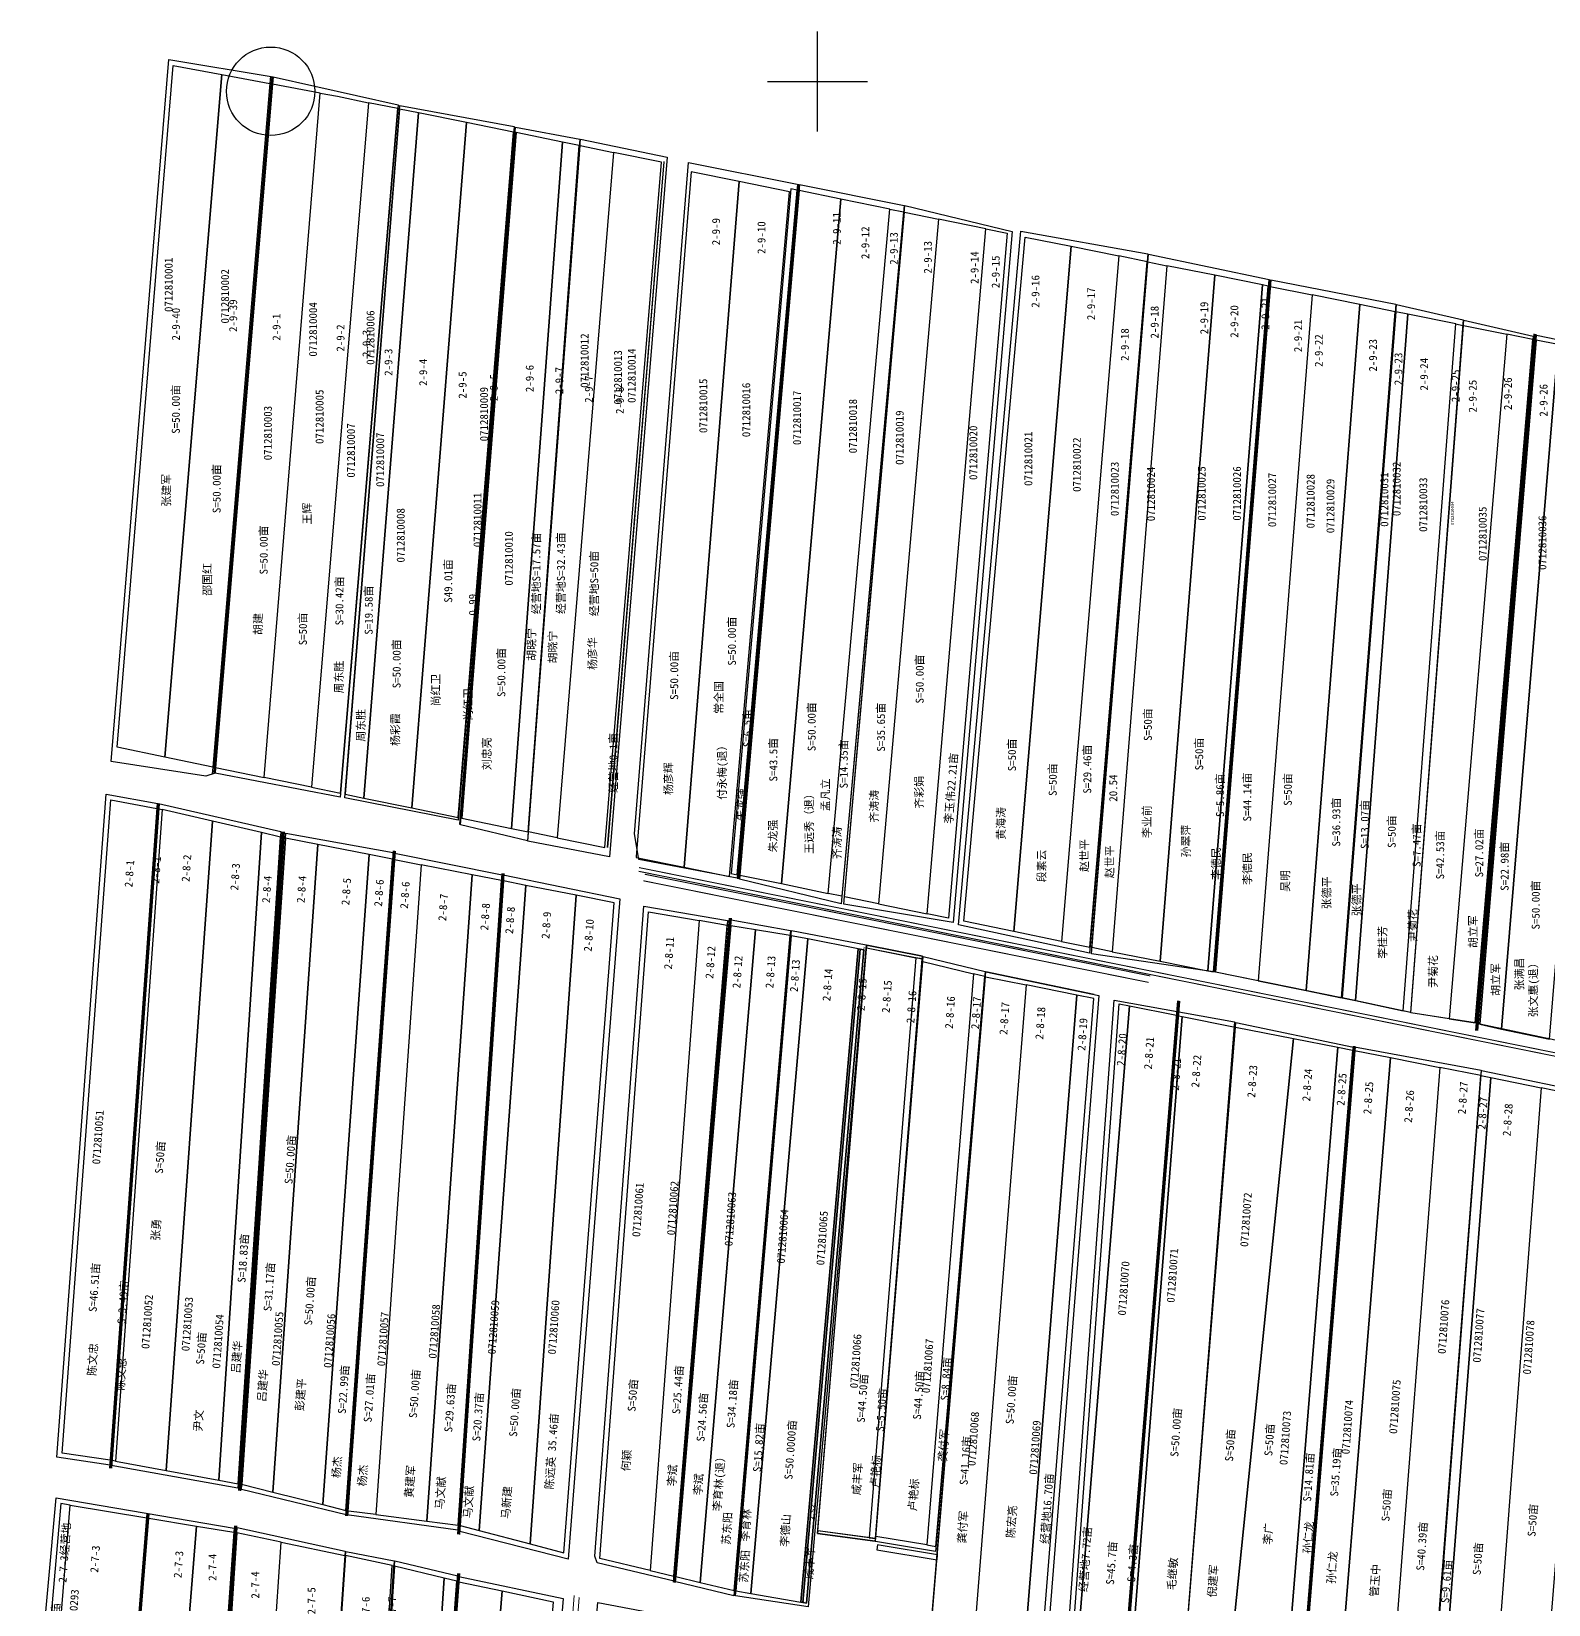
# Model space of a CAD drawing. Extents: x 549993 to 555812, y 4975881 to 4981525.
# Drawn here: x 553259 to 554776, y 4978573 to 4980146 of the extents above; entities that cross this region are included whole.
import ezdxf
from ezdxf.enums import TextEntityAlignment as Align

# ---------------------------------------------------------------- set-up
doc = ezdxf.new("R2010")
doc.units = 0
doc.header["$LTSCALE"] = 10
for name, color, linetype in [('2019-4-5', 1, 'CONTINUOUS'), ('2020-3.23', 6, 'CONTINUOUS'), ('2021新职工', 6, 'CONTINUOUS'), ('2022年', 255, 'CONTINUOUS'), ('TK', 255, 'CONTINUOUS'), ('出水桩', 2, 'CONTINUOUS'), ('地块名称', 255, 'CONTINUOUS'), ('地物扣减', 3, 'CONTINUOUS'), ('地籍号', 1, 'CONTINUOUS'), ('权利人', 7, 'CONTINUOUS'), ('测地框', 255, 'CONTINUOUS'), ('经营地', 1, 'CONTINUOUS'), ('经营地面积', 6, 'CONTINUOUS'), ('路', 5, 'CONTINUOUS'), ('身份地', 1, 'CONTINUOUS'), ('身份地面积', 255, 'CONTINUOUS'), ('退界后面积', 1, 'CONTINUOUS')]:
    doc.layers.add(name, color=color, linetype=linetype)
doc.styles.add('宋体', font='')
doc.styles.get('宋体').set_extended_font_data('SimSun')

msp = doc.modelspace()

# ---------------------------------------------------------------- linework, layer by layer
at = {"layer": '2019-4-5', "color": 3, "linetype": 'Continuous', "flags": 128}
for points in [[(554213, 4979948.2), (554234.3, 4979943.9), (554175.7, 4979259.4), (554154.4, 4979263.7)], [(554374.4, 4979915.5), (554346.2, 4979921.2), (554288.9, 4979236.1), (554317.1, 4979230.3)], [(554375.2, 4979915.4), (554394.1, 4979911.5), (554339.4, 4979225.8), (554319.1, 4979229.9)], [(553757.6, 4978633.8), (553791.1, 4978625), (553841.7, 4979274.7), (553803.6, 4979282.2)], [(553619.7, 4978612.3), (553573.1, 4978622.1), (553528.4, 4977975.4), (553578.3, 4977960.6)]]:
    msp.add_lwpolyline(points, close=True, dxfattribs=at)
at = {"layer": '2019-4-5', "color": 5, "linetype": 'Continuous'}
msp.add_circle((553498.2, 4980085.8), 44.2, dxfattribs=at)
at = {"layer": '2020-3.23', "color": 6, "linetype": 'Continuous', "flags": 128}
for points in [[(553911.4, 4979310.2), (553956.9, 4979300.8), (554016.7, 4979985.2), (553966.6, 4979995.5)], [(554008.8, 4979293.8), (554055.5, 4979284.1), (554117.2, 4979968), (554068.3, 4979978.1)], [(554728.7, 4979148.5), (554776.6, 4979138.4), (554833.3, 4979823.6), (554785.3, 4979832.8)], [(553927.5, 4978595.3), (553961.7, 4978587.2), (554017.4, 4979242), (553983, 4979247.5)], [(553963.2, 4978586.9), (553978.1, 4978584.3), (554035.3, 4979238.5), (554018.4, 4979241.8)], [(553578.6, 4977960.6), (553578.3, 4977960.6), (553619.7, 4978612.3), (553621.1, 4978611.9)], [(553578.9, 4977960.5), (553579.5, 4977960.3), (553629.2, 4977956), (553671.7, 4978599.6), (553621.9, 4978611.7)], [(553729.5, 4978586.9), (553780.6, 4978576.1), (553728.7, 4977934.3), (553677.7, 4977946.2)]]:
    msp.add_lwpolyline(points, close=True, dxfattribs=at)
at = {"layer": '2020-3.23', "color": 5, "linetype": 'Continuous', "flags": 128}
msp.add_lwpolyline([(554087.4, 4979228.3), (554085.4, 4979228.7), (554028.3, 4978575.7), (554030.3, 4978575.3)], close=True, dxfattribs=at)
at = {"layer": '2020-3.23', "color": 3, "linetype": 'Continuous', "flags": 128}
msp.add_lwpolyline([(554091, 4979227.6), (554087.4, 4979228.3), (554030.3, 4978575.3), (554033.8, 4978574.7)], close=True, dxfattribs=at)
at = {"layer": '2020-3.23', "color": 5, "linetype": 'Continuous', "flags": 128}
msp.add_lwpolyline([(554030.4, 4978576.6), (554030.3, 4978575.3)], dxfattribs=at)
at = {"layer": '2021新职工', "color": 1, "linetype": 'Continuous', "flags": 128}
for points in [[(553591.3, 4979379.4), (553639.2, 4979369.6), (553693.8, 4980054.6), (553645.9, 4980064.3)], [(553550.2, 4978673.1), (553573.3, 4978667.4), (553620, 4979318.3), (553596.7, 4979322.8)], [(553297.8, 4978672.6), (553374.3, 4978659.9), (553353, 4978396.2), (553276.2, 4978405.5)]]:
    msp.add_lwpolyline(points, close=True, dxfattribs=at)
for points, elevation in [([(553622, 4979317.9), (553648.8, 4979312.6), (553603.2, 4978663.2), (553575.9, 4978666.7), (553575.3, 4978666.9)], 292.3), ([(553403, 4978390), (553354.9, 4978395.9), (553376.3, 4978659.6), (553424.2, 4978651.7)], 292.9), ([(553424.2, 4978651.7), (553461.4, 4978645.5), (553442.8, 4978385.2), (553403, 4978390)], 292.9), ([(553508.6, 4978635.7), (553464.3, 4978645), (553430, 4978124), (553473.6, 4978115.8)], 292.9)]:
    msp.add_lwpolyline(points, close=True, dxfattribs=dict(at, elevation=elevation))
at = {"layer": '2022年', "color": 2, "linetype": 'Continuous', "flags": 128}
for points in [[(553738.8, 4979349.1), (553755.6, 4979345.7), (553806.7, 4980031.7), (553789.8, 4980035.1)], [(553807.5, 4980031.5), (553841, 4980024.7), (553784.6, 4979339.7), (553756, 4979345.6)], [(554150.1, 4979216), (554200.8, 4979203.7), (554154.2, 4978632.9), (554103.1, 4978641.4)], [(554565.1, 4978472.3), (554529.5, 4978479.7), (554581.8, 4979126.9), (554617.5, 4979119.9)], [(554718.7, 4978441.1), (554668.1, 4978451), (554717.8, 4979100.1), (554768.4, 4979089.7)], [(554768.4, 4979089.7), (554718.7, 4978441.1), (554764.6, 4978432.2), (554767.3, 4978432.4), (554768.4, 4978434.4), (554820.2, 4979079.1)]]:
    msp.add_lwpolyline(points, close=True, dxfattribs=at)
for points, elevation in [([(554096.6, 4978640), (554102.8, 4978639.1), (554149.4, 4979218.6), (554143.2, 4979219.8)], 292.3), ([(554564.9, 4979130.3), (554579.8, 4979127.3), (554527.5, 4978480.1), (554512.4, 4978483.3)], 291.9), ([(553508.6, 4978635.7), (553572.3, 4978622.3), (553536.6, 4978103.9), (553473.6, 4978115.8)], 292.9)]:
    msp.add_lwpolyline(points, close=True, dxfattribs=dict(at, elevation=elevation))
at = {"layer": 'TK', "linetype": 'Continuous'}
for p, q in [((554044.9, 4980045.6), (554044.9, 4980145.6)), ((553994.9, 4980095.6), (554094.9, 4980095.6))]:
    msp.add_line(p, q, dxfattribs=at)
at = {"layer": '出水桩', "color": 2, "linetype": 'Continuous', "flags": 128}
for points in [[(553498, 4980100.8), (553497.4, 4980093.5), (553440.4, 4979410.4), (553439.7, 4979403.5)], [(553499.5, 4980100.6), (553498.8, 4980093.2), (553441.8, 4979410.1), (553441.3, 4979404)], [(553500.8, 4980100.3), (553500.1, 4980093), (553443.2, 4979409.9), (553442.6, 4979404.4)], [(553742.1, 4980050.1), (553686.8, 4979352.8)], [(554025, 4979992.8), (553965, 4979298.6)], [(554026, 4979992.7), (553966, 4979298.5)], [(554027, 4979992.6), (553967, 4979298.4)], [(554496, 4979897.7), (554440.8, 4979205.5)], [(554496.9, 4979897.4), (554441.7, 4979205.4)], [(554497.9, 4979897.3), (554442.7, 4979205.3)], [(554761, 4979843.3), (554702.6, 4979147.1)], [(554762, 4979843.2), (554703.6, 4979147)], [(554763, 4979843.1), (554704.6, 4979146.9)], [(553384.6, 4979374), (553337.1, 4978709.6)], [(553385.6, 4979374), (553338, 4978709.5)], [(553386.6, 4979373.6), (553339, 4978709.5)], [(553509.8, 4979345.7), (553466, 4978687.1)], [(553510.7, 4979345.7), (553467, 4978687.1)], [(553511.7, 4979345.6), (553468, 4978687)], [(553620.6, 4979326.6), (553573, 4978662)], [(553621.6, 4979326.5), (553573.9, 4978661.9)], [(553622.6, 4979326.4), (553574.9, 4978661.8)], [(553729.3, 4979304.1), (553684.9, 4978643.6)], [(553730.3, 4979304.1), (553685.9, 4978643.5)], [(553731.3, 4979304), (553686.9, 4978643.4)], [(553956.5, 4979259.4), (553900.6, 4978595.5)], [(553957.5, 4979259.4), (553901.6, 4978595.4)], [(553958.5, 4979259.3), (553902.6, 4978595.3)], [(554404.8, 4979176.7), (554351.6, 4978519.4)], [(554405.8, 4979176.6), (554352.6, 4978519.4)], [(554406.8, 4979176.5), (554353.6, 4978519.3)], [(554580.2, 4979131.3), (554527.1, 4978475.4)], [(554581.2, 4979131.2), (554528.1, 4978475.3)], [(554582.2, 4979131.1), (554529.1, 4978475.2)], [(553462.2, 4978652), (553414.1, 4977990.7)], [(553463.2, 4978651.9), (553415.1, 4977990.7)], [(553464.2, 4978651.8), (553416.1, 4977990.6)], [(553685, 4978604.3), (553636.4, 4977947.2)], [(553686, 4978604.2), (553637.4, 4977947.1)], [(553687, 4978604.2), (553638.4, 4977947.1)]]:
    msp.add_lwpolyline(points, dxfattribs=at)
msp.add_lwpolyline([(554087.4, 4979228.3), (554085.4, 4979228.7), (554028.3, 4978575.7), (554030.3, 4978575.3)], close=True, dxfattribs=at)
at = {"layer": '出水桩', "color": 2, "linetype": 'Continuous', "elevation": 292.9, "flags": 128}
for points in [[(553322.3, 4978017.7), (553374.7, 4978664.3)], [(553323.3, 4978017.5), (553375.6, 4978664.2)], [(553324.3, 4978017.4), (553376.6, 4978664.2)]]:
    msp.add_lwpolyline(points, dxfattribs=at)
at = {"layer": '地物扣减', "color": 3, "linetype": 'Continuous'}
msp.add_line((554581.8, 4979126.9), (554581.2, 4979127, 291.7), dxfattribs=at)
at = {"layer": '地物扣减', "linetype": 'Continuous', "const_width": 1, "flags": 128}
for points in [[(553865.9, 4979306.2), (555329.9, 4979010.8)], [(553866.3, 4979309.9), (555330.2, 4979014)], [(554377.5, 4979201.6), (553872.2, 4979303.2)], [(554375.9, 4979195.1), (553870.7, 4979296.7)]]:
    msp.add_lwpolyline(points, dxfattribs=at)
at = {"layer": '地物扣减', "color": 3, "linetype": 'Continuous', "flags": 128}
for points in [[(554094.1, 4979232.2), (554093.9, 4979229.5), (554149.4, 4979218.6), (554149.7, 4979221.3)], [(554045.2, 4978646.9), (554045, 4978644.2), (554102.6, 4978636.5), (554102.8, 4978639.1)], [(554108.5, 4978632.3), (554104.7, 4978632.9), (554104.3, 4978627.9), (554164.4, 4978617.9), (554164.8, 4978622.9)]]:
    msp.add_lwpolyline(points, close=True, dxfattribs=at)
at = {"layer": '测地框', "color": 7, "linetype": 'Continuous', "flags": 128}
for points in [[(553396.3, 4980117.7), (553500.8, 4980100.3), (553500.1, 4980093), (553443.2, 4979409.9), (553442.6, 4979404.4), (553433.5, 4979401.4), (553338.6, 4979416)], [(553500.8, 4980100.3), (553625.5, 4980072.2), (553567.8, 4979380.3), (553442.6, 4979404.4), (553443.2, 4979409.9), (553500.1, 4980093)], [(553743.1, 4980050), (553807.1, 4980037.9), (553754.9, 4979336.5), (553687.8, 4979352.7)], [(553808, 4980037.8), (553894.4, 4980019.9), (553836.8, 4979320.7), (553755.3, 4979336.4)], [(553915.8, 4980014.6), (554026.1, 4979992.8), (553964.4, 4979299.2), (553866.2, 4979318.1), (553861.8, 4979343.6)], [(554027, 4979992.6), (554131.5, 4979971.8), (554068.6, 4979273.7), (553967, 4979298.4)], [(554132.3, 4979971.5), (554239.5, 4979945.8), (554180.3, 4979255), (554071.2, 4979273.2)], [(554248, 4979946.1), (554375, 4979923.5), (554316.6, 4979224.2), (554185.8, 4979252.6)], [(554497.9, 4979897.3), (554623, 4979873.1), (554568.7, 4979179.7), (554442.7, 4979205.3)], [(554623.7, 4979872.6), (554690.3, 4979857.5), (554637.5, 4979165.1), (554569.4, 4979179.7)], [(554691.1, 4979857.1), (554760.1, 4979841), (554702.3, 4979154.7), (554638, 4979164.8)], [(554763.5, 4979842.1), (554894.1, 4979815.1), (554837.1, 4979125.6), (554706.9, 4979153.2)]]:
    msp.add_lwpolyline(points, close=True, dxfattribs=at)
at = {"layer": '测地框', "color": 0, "linetype": 'Continuous', "flags": 128}
msp.add_lwpolyline([(553627.3, 4980071.6), (553741.6, 4980050.7), (553685.5, 4979357.3), (553572.4, 4979379.5)], close=True, dxfattribs=at)
at = {"layer": '测地框', "color": 3, "linetype": 'Continuous', "flags": 128}
msp.add_lwpolyline([(554375.8, 4979923.1), (554496.3, 4979897.7), (554440.7, 4979205.5), (554318.6, 4979223.8)], close=True, dxfattribs=at)
at = {"layer": '测地框', "linetype": 'Continuous', "flags": 128}
for points, elevation in [([(553333.8, 4979383.4), (553385.4, 4979373.8), (553337.9, 4978712.5), (553284.3, 4978720.5)], 291.4), ([(553385.9, 4979373.8), (553508.4, 4979345.9), (553465.4, 4978689.5), (553338.6, 4978712.3)], 291.2), ([(553513.2, 4979344.3), (553620.8, 4979325), (553573.8, 4978662.9), (553469.2, 4978688.2)], 291.4), ([(553622.1, 4979324.3), (553729.6, 4979302.7), (553685.2, 4978647.5), (553574.3, 4978662.9)], 291.4), ([(553730.7, 4979302.5), (553847.1, 4979278.7), (553795.6, 4978618.7), (553687.2, 4978646.2)], 291.7), ([(553871.3, 4979271.4), (553955, 4979257.1), (553901.5, 4978596.5), (553824.5, 4978614.8), (553822.4, 4978621.6)], 291.9), ([(553958.7, 4979257.5), (554017.8, 4979247), (553961.2, 4978582.1), (553902, 4978596.3)], 291.9), ([(554018.9, 4979246.9), (554093.4, 4979232.5), (554035.5, 4978570.8), (553962.8, 4978581.9)], 291.8), ([(554094.1, 4979232.2), (554149.7, 4979221.3), (554102.6, 4978636.5), (554045, 4978644.2)], 291.8), ([(554150.5, 4979221.1), (554212.6, 4979206.1), (554162.8, 4978626.4), (554102.7, 4978636.4)], 291.7), ([(554213.2, 4979205.8), (554326.2, 4979182), (554274, 4978527.7), (554158.3, 4978548.2)], 291.8), ([(554341.5, 4979177.5), (554461.8, 4979155.6), (554411.4, 4978516.4), (554371.6, 4978522.4), (554294, 4978525.2)], 291.8), ([(554463, 4979155.1), (554580.7, 4979130.5), (554528.1, 4978476.8), (554443.5, 4978492.5), (554411.8, 4978516.2)], 291.9), ([(554581.5, 4979130.6), (554708.3, 4979107.3), (554657.2, 4978448), (554528.3, 4978476.7)], 291.7), ([(554708.5, 4979107.1), (554827.5, 4979082.3), (554777.6, 4978450.6), (554764.3, 4978427.2), (554658, 4978447.8)], 292.2), ([(553283.9, 4978680), (553461.7, 4978649.5), (553442.8, 4978385.2), (553259.1, 4978407.6)], 291.6), ([(553464.6, 4978650.1), (553572.6, 4978626.6), (553536.6, 4978103.9), (553430, 4978124)], 292.2), ([(553573.4, 4978626.3), (553621.5, 4978617), (553578.2, 4977955.4), (553528, 4977970.3)], 292), ([(553622.2, 4978616.8), (553685.2, 4978601.9), (553637.1, 4977950.5), (553578.6, 4977955.4)], 291.9), ([(553686.2, 4978601.2), (553790.5, 4978579.2), (553737.7, 4977927), (553638.1, 4977950.3)], 292), ([(553825.2, 4978575.2), (553913.3, 4978558.6), (553866.8, 4977905.9), (553768.6, 4977920.5)], 292.2)]:
    msp.add_lwpolyline(points, close=True, dxfattribs=dict(at, elevation=elevation))
at = {"layer": '测地框', "linetype": 'Continuous', "elevation": 291.8, "flags": 128}
msp.add_lwpolyline([(554321.3, 4979183.1), (554213.2, 4979205.8)], dxfattribs=at)
at = {"layer": '经营地', "color": 4, "linetype": 'Continuous', "flags": 128}
for points in [[(553834.9, 4979330.1), (553835, 4979330.1), (553891.4, 4980015.2), (553891.3, 4980015.2)], [(554252.5, 4978536.2), (554269.5, 4978533.1), (554321, 4979179), (554304, 4979182.4)], [(553297.8, 4978672.6), (553288.4, 4978674.2), (553265.2, 4978406.9), (553276.2, 4978405.5)]]:
    msp.add_lwpolyline(points, close=True, dxfattribs=at)
at = {"layer": '经营地', "color": 4, "linetype": 'Continuous', "elevation": 292.3, "flags": 128}
msp.add_lwpolyline([(554304.7, 4978529.7), (554299.3, 4978529.9), (554346.3, 4979173.8), (554356.7, 4979171.7)], close=True, dxfattribs=at)
at = {"layer": '路', "color": 5, "linetype": 'Continuous', "const_width": 1, "flags": 128}
for points, elevation in [([(553750.3, 4977907.5), (553801.6, 4978582.5)], 294.7), ([(553755.4, 4977905.6), (553806.6, 4978580.6)], 295.4)]:
    msp.add_lwpolyline(points, dxfattribs=dict(at, elevation=elevation))
at = {"layer": '身份地', "color": 1, "linetype": 'Continuous', "flags": 128}
for points in [[(553400.8, 4980111.7), (553449.3, 4980102.6), (553392.4, 4979420.3), (553344.7, 4979430.1)], [(553449.3, 4980102.6), (553497.4, 4980093.5), (553440.4, 4979410.4), (553392.4, 4979420.3)], [(553547.6, 4980084), (553500.1, 4980093), (553443.2, 4979409.9), (553491.6, 4979399.9)], [(553547.6, 4980084), (553564.9, 4980080.8), (553596.1, 4980074.4), (553539, 4979390.2), (553491.6, 4979399.9)], [(553539, 4979390.2), (553568.1, 4979384.2), (553625.2, 4980068.5), (553596.1, 4980074.4)], [(553645.9, 4980064.3), (553627.1, 4980068.1), (553572.7, 4979383.3), (553591.3, 4979379.4)], [(553639.2, 4979369.6), (553685.7, 4979360), (553741.1, 4980045), (553693.8, 4980054.6)], [(553688.3, 4979359.5), (553689.3, 4979359.3), (553743.6, 4980044.5), (553742.6, 4980044.7)], [(553689.3, 4979359.3), (553738.8, 4979349.1), (553789.8, 4980035.1), (553743.6, 4980044.5)], [(553784.6, 4979339.7), (553832.4, 4979329.9), (553888.9, 4980015), (553841, 4980024.7)], [(553966.6, 4979995.5), (553918.7, 4980005.4), (553863.6, 4979320.7), (553863.7, 4979320), (553911.4, 4979310.2)], [(553958.5, 4979304), (553964.7, 4979302.7), (554024.5, 4979987.1), (554018.3, 4979988.4)], [(554068.3, 4979978.1), (554026.5, 4979986.7), (553967.3, 4979302.2), (554008.8, 4979293.8)], [(554069.3, 4979281.2), (554055.5, 4979284.1), (554117.2, 4979968), (554130.9, 4979965.2), (554069.3, 4979281.2)], [(554131.7, 4979965), (554165.8, 4979958), (554105.9, 4979273.7), (554071.8, 4979280.7)], [(554105.9, 4979273.7), (554154.4, 4979263.7), (554213, 4979948.2), (554165.8, 4979958)], [(554252.5, 4979940.1), (554298.3, 4979930.9), (554241.1, 4979245.9), (554191.2, 4979256.2)], [(554298.3, 4979930.9), (554346.2, 4979921.2), (554288.9, 4979236.1), (554241.1, 4979245.9)], [(554339.4, 4979225.8), (554387.3, 4979216.2), (554442, 4979901.9), (554394.1, 4979911.5)], [(554387.3, 4979216.2), (554435.1, 4979206.6), (554489.8, 4979892.2), (554442, 4979901.9)], [(554435.1, 4979206.6), (554440.7, 4979205.5), (554495.4, 4979891.1), (554489.8, 4979892.2)], [(554497.4, 4979890.7), (554539.4, 4979882.2), (554485.2, 4979196.7), (554442.7, 4979205.3)], [(554485.2, 4979196.7), (554533.3, 4979186.9), (554587, 4979872.6), (554539.4, 4979882.2)], [(554533.3, 4979186.9), (554568.7, 4979179.7), (554622.4, 4979865.5), (554587, 4979872.6)], [(554634.9, 4979862.9), (554623.1, 4979865.3), (554569.4, 4979179.7), (554582.6, 4979176.9)], [(554582.6, 4979176.9), (554630.4, 4979166.6), (554682.8, 4979853.3), (554634.9, 4979862.9)], [(554682.8, 4979853.3), (554689.9, 4979851.8), (554637.5, 4979165.1), (554630.4, 4979166.6)], [(554690.7, 4979851.7), (554733.9, 4979842.9), (554676.3, 4979158.8), (554638, 4979164.8)], [(554676.3, 4979158.8), (554702.3, 4979154.7), (554759.8, 4979837.7), (554733.9, 4979842.9)], [(554785.3, 4979832.8), (554763.1, 4979837.1), (554706.9, 4979153.2), (554728.7, 4979148.5)], [(553386.3, 4979368.6), (553389.8, 4979367.8), (553343.1, 4978716.5), (553339.6, 4978717.2)], [(553343.1, 4978716.5), (553393.7, 4978707.2), (553440.2, 4979356.1), (553389.8, 4979367.8)], [(553393.7, 4978707.2), (553446.5, 4978697.5), (553488.9, 4979344.8), (553440.2, 4979356.1)], [(553446.5, 4978697.5), (553465.6, 4978693.9), (553508, 4979340.4), (553488.9, 4979344.8)], [(553545.2, 4979332.9), (553512.9, 4979339.3), (553469.5, 4978693.2), (553470.3, 4978693.1), (553500.5, 4978685.5)], [(553500.5, 4978685.5), (553550.2, 4978673.1), (553596.7, 4979322.8), (553545.2, 4979332.9)], [(553753.2, 4979292.1), (553730.8, 4979296.5), (553697.2, 4978797.2), (553687.6, 4978652.1), (553706.6, 4978647.1)], [(553706.6, 4978647.1), (553757.6, 4978633.8), (553803.6, 4979282.2), (553753.2, 4979292.1)], [(553983, 4979247.5), (553958.2, 4979251.5), (553938.7, 4979024.5), (553903.1, 4978601.2), (553927.5, 4978595.3)], [(553978.1, 4978584.3), (554028.3, 4978575.7), (554085.4, 4979228.7), (554035.3, 4979238.5)], [(554085.4, 4979228.7), (554091, 4979227.6), (554033.8, 4978574.7), (554028.3, 4978575.7)], [(554154.2, 4978632.9), (554163.2, 4978631.4), (554212.1, 4979201), (554200.8, 4979203.7)], [(554158.7, 4978553.2), (554212.8, 4979200.8), (554253.3, 4979192.6), (554201.7, 4978545.4)], [(554201.7, 4978545.4), (554252.5, 4978536.2), (554304, 4979182.4), (554253.3, 4979192.6)], [(554616.8, 4978461.5), (554565.1, 4978472.3), (554617.5, 4979119.9), (554667, 4979110.2)], [(554707.9, 4979102.1), (554667, 4979110.2), (554616.8, 4978461.5), (554657.6, 4978453)], [(554668.1, 4978451), (554658.4, 4978452.9), (554708.1, 4979102.1), (554717.8, 4979100.1)], [(553684.4, 4978596.5), (553671.7, 4978599.6), (553629.2, 4977956), (553637, 4977955.4)], [(553677.7, 4977946.2), (553639, 4977955.2), (553686.4, 4978596), (553729.5, 4978586.9)]]:
    msp.add_lwpolyline(points, close=True, dxfattribs=at)
for points, elevation in [([(553338.3, 4979377.5), (553384.3, 4979369), (553337.6, 4978717.5), (553289.6, 4978724.7)], 292.3), ([(553603.2, 4978663.2), (553654.2, 4978656.6), (553699.5, 4979302.7), (553648.8, 4979312.6)], 292.3), ([(553654.2, 4978656.6), (553685.5, 4978652.5), (553728.8, 4979296.9), (553699.5, 4979302.7)], 292.3), ([(553875.8, 4979265.6), (553926.6, 4979256.9), (553877.7, 4978607.2), (553827.2, 4978619.3)], 292.3), ([(553877.7, 4978607.2), (553901.1, 4978601.6), (553954.6, 4979252.1), (553926.6, 4979256.9)], 292.3), ([(554093.9, 4979229.5), (554143.2, 4979219.8), (554096.6, 4978640), (554045.2, 4978646.9)], 292.3), ([(554356.7, 4979171.7), (554403.7, 4979162.2), (554352.4, 4978528.1), (554304.7, 4978529.7)], 292.3), ([(554359.5, 4978527.4), (554354.4, 4978528), (554405.6, 4979161.8), (554409.4, 4979161.1)], 292.3), ([(554409.4, 4979161.1), (554460.8, 4979150.7), (554461.4, 4979150.6), (554411.8, 4978521.4), (554359.5, 4978527.4)], 292.3), ([(554455.2, 4978495.2), (554445.6, 4978497.2), (554413.4, 4978521.2), (554412.2, 4978521.3), (554462.6, 4979150.3), (554520.7, 4979138.9)], 291.9), ([(554512.4, 4978483.3), (554455.2, 4978495.2), (554520.7, 4979138.9), (554564.9, 4979130.3)], 291.9)]:
    msp.add_lwpolyline(points, close=True, dxfattribs=dict(at, elevation=elevation))

# ---------------------------------------------------------------- texts
at = {"layer": '2019-4-5', "color": 3, "linetype": 'Continuous', "style": '宋体'}
for s, rotation, p in [('2-9-15', 90, (554226.9, 4979889, 293.4)), ('2-9-18', 90, (554385.8, 4979838.7, 293.4)), ('2-9-18', 90, (554356, 4979816.3, 293.4)), ('2-8-10', 86, (553819.1, 4979225.6, 293.4)), ('2-8-13', 86, (554000.7, 4979188.9, 293.4)), ('2-8-13', 86, (554025.1, 4979185.2))]:
    msp.add_text(s, height=8, rotation=rotation, dxfattribs=at).set_placement(p)
for s, rotation, p in [('0712810020', 90, (554200.6, 4979724.5)), ('S=29.46亩', 90, (554314.2, 4979408.3)), ('李玉伟22.21亩', 85.4837, (554178.2, 4979389.1)), ('20.54', 90, (554340.5, 4979389.3)), ('赵世平', 90, (554311.3, 4979321.9)), ('赵世平', 90, (554336.6, 4979315.6)), ('0712810060', 86, (553781.2, 4978850.4)), ('S=34.18亩', 86, (553959.3, 4978774.1)), ('陈远英 35.46亩', 86, (553778.9, 4978726.5)), ('S=15.82亩', 86, (553985.7, 4978730.2)), ('李育林(退）', 86, (553946.6, 4978696.5)), ('李育林', 86, (553972.9, 4978652.6))]:
    msp.add_text(s, height=8, rotation=rotation, dxfattribs=at).set_placement(p, align=Align.MIDDLE)
at = {"layer": '2020-3.23', "color": 6, "linetype": 'Continuous', "style": '宋体'}
for s, rotation, p in [('常全国', 90, (553945.9, 4979479.9)), ('孟凡立', 90, (554052.6, 4979382.5)), ('张满昌', 90, (554746.3, 4979203.5)), ('苏东阳', 86, (553954.1, 4978649.3)), ('苏东阳', 86, (553971.6, 4978611.4))]:
    msp.add_text(s, height=8, rotation=rotation, dxfattribs=at).set_placement(p, align=Align.MIDDLE)
at = {"layer": '2020-3.23', "color": 5, "linetype": 'Continuous', "style": '宋体'}
msp.add_text('1.97亩', height=2, rotation=80.306, dxfattribs=at).set_placement((554091.5, 4979221.6))
at = {"layer": '2020-3.23', "color": 3, "linetype": 'Continuous', "style": '宋体'}
for s, height, p in [('3.53', 5, (554040.3, 4978665.3)), ('咸丰军', 8, (554036.8, 4978614.9))]:
    msp.add_text(s, height=height, rotation=86, dxfattribs=at).set_placement(p, align=Align.MIDDLE)
at = {"layer": '2021新职工', "color": 1, "linetype": 'Continuous', "style": '宋体'}
for s, rotation, p in [('S=50.00亩', 90, (553623.8, 4979513.6)), ('杨彩霞', 90, (553622.6, 4979447.8)), ('S=22.99亩', 86, (553570.7, 4978788.3)), ('S=27.01亩', 86, (553596.5, 4978779.9)), ('杨杰', 86, (553564.1, 4978710.6)), ('杨杰', 86, (553589.9, 4978702.3))]:
    msp.add_text(s, height=8, rotation=rotation, dxfattribs=at).set_placement(p, align=Align.MIDDLE)
at = {"layer": '2022年', "color": 2, "linetype": 'Continuous', "style": '宋体'}
for s, rotation, p in [('胡晓宁', 90, (553758.7, 4979532.9)), ('胡晓宁', 90, (553779.8, 4979530.3)), ('孙仁龙', 86, (554535.2, 4978640.3)), ('孙仁龙', 86, (554559, 4978610.2))]:
    msp.add_text(s, height=8, rotation=rotation, dxfattribs=at).set_placement(p, align=Align.MIDDLE)
at = {"layer": '地块名称', "linetype": 'Continuous', "style": '宋体'}
for s, rotation, p in [('2-9-11', 90, (554068.1, 4979932.4, 293.4)), ('2-9-9', 90, (553947.4, 4979931.9, 293.4)), ('2-9-10', 90, (553992.8, 4979923.2, 293.4)), ('2-9-12', 90, (554096.6, 4979918.1, 293.4)), ('2-9-13', 90, (554125.1, 4979912.4, 293.4)), ('2-9-13', 90, (554159.1, 4979903.6, 293.4)), ('2-9-14', 90, (554205.8, 4979893.2, 293.4)), ('2-9-16', 90, (554266.7, 4979869.5, 293.4)), ('2-9-17', 90, (554322.3, 4979857.1, 293.4)), ('2-9-40', 90, (553407.5, 4979836.7, 293.4)), ('2-9-39', 90, (553464.7, 4979845.2, 293.4)), ('2-9-19', 90, (554435.4, 4979842.9, 293.4)), ('2-9-20', 90, (554465.5, 4979839.4, 293.4)), ('2-9-21', 90, (554496.5, 4979847.4, 293.4)), ('2-9-1', 90, (553508, 4979836.5, 293.4)), ('2-9-2', 90, (553572, 4979825.6, 293.4)), ('2-9-21', 90, (554529.2, 4979825.1, 293.4)), ('2-9-3', 90, (553597.9, 4979820.2, 293.4)), ('2-9-22', 90, (554549.9, 4979810.3, 293.4)), ('2-9-23', 90, (554604.1, 4979805.6, 293.4)), ('2-9-3', 90, (553619.9, 4979801.4, 293.4)), ('2-9-23', 90, (554629.5, 4979792)), ('2-9-24', 90, (554655.2, 4979786.7, 293.4)), ('2-9-4', 90, (553654.6, 4979791.3, 293.4)), ('2-9-5', 90, (553694, 4979778.6, 293.4)), ('2-9-6', 90, (553761.1, 4979785.1, 293.4)), ('2-9-7', 90, (553790.7, 4979783, 293.4)), ('2-9-25', 90, (554686.7, 4979775.1, 293.4)), ('2-9-5', 90, (553725.2, 4979776, 293.4)), ('2-9-7', 90, (553820.2, 4979774.5, 293.4)), ('2-9-8', 90, (553851.2, 4979763.3, 293.4)), ('2-9-25', 90, (554703.8, 4979764.8, 293.4)), ('2-9-26', 90, (554739, 4979767.2, 293.4)), ('2-9-26', 90, (554774.6, 4979760.6, 293.4)), ('2-8-1', 86, (553360, 4979289.9, 293.4)), ('2-8-1', 86, (553386.7, 4979293.6, 293.4)), ('2-8-2', 86, (553417, 4979295.4, 293.4)), ('2-8-3', 86, (553465.7, 4979286.8, 293.4)), ('2-8-4', 86, (553497.4, 4979274.3, 293.4)), ('2-8-4', 86, (553532.1, 4979274.3, 293.4)), ('2-8-5', 86, (553576.8, 4979272, 293.4)), ('2-8-6', 86, (553609.5, 4979270.6, 293.4)), ('2-8-6', 86, (553635.4, 4979268.5, 293.4)), ('2-8-7', 86, (553673.6, 4979256.3, 293.4)), ('2-8-8', 86, (553715.6, 4979246.9, 293.4)), ('2-8-8', 86, (553740.5, 4979243.4)), ('2-8-9', 86, (553776.8, 4979238.4, 293.4)), ('2-8-11', 86, (553899.3, 4979207.9, 293.4)), ('2-8-12', 86, (553940.6, 4979198.6, 293.4)), ('2-8-12', 86, (553967.7, 4979188.9, 293.4)), ('2-8-14', 86, (554057.7, 4979176.1, 293.4)), ('2-8-15', 86, (554091.9, 4979166.4, 293.4)), ('2-8-15', 86, (554117, 4979164.4, 293.4)), ('2-8-16', 86, (554141.6, 4979154, 585.7)), ('2-8-16', 86, (554180.1, 4979148.5, 293.4)), ('2-8-17', 86, (554206.2, 4979148.1, 293.4)), ('2-8-17', 86, (554234.5, 4979142.5, 293.4)), ('2-8-18', 86, (554270.4, 4979137.8, 293.4)), ('2-8-19', 86, (554312.5, 4979126.6, 293.4)), ('2-8-20', 86, (554351.8, 4979111.4, 292.3)), ('2-8-21', 86, (554379.1, 4979107.9, 293.4)), ('2-8-21', 86, (554406.1, 4979086.8, 585.7)), ('2-8-22', 86, (554426.3, 4979089.8, 293.4)), ('2-8-23', 86, (554482.3, 4979079.7, 293.4)), ('2-8-24', 86, (554537.3, 4979076, 293.4)), ('2-8-25', 86, (554571.6, 4979071.6, 293.4)), ('2-8-25', 86, (554598.3, 4979063.1, 293.4)), ('2-8-27', 86, (554692.8, 4979063.1, 293.4)), ('2-8-26', 86, (554639.1, 4979054.6, 293.4)), ('2-8-27', 86, (554712.5, 4979047.8, 293.4)), ('2-8-28', 86, (554737.6, 4979041.2, 293.4)), ('2-7-3经营地', 86, (553294, 4978594.9, 293.4)), ('2-7-3', 86, (553325.7, 4978604.9, 293.4)), ('2-7-3', 86, (553409.1, 4978599.5, 293.4)), ('2-7-4', 90, (553444, 4978596.9, 293.4)), ('2-7-4', 90, (553486.7, 4978579.2, 293.4)), ('2-7-5', 90, (553543, 4978563.4, 293.4)), ('2-7-6', 90, (553597.2, 4978553.9, 293.4)), ('2-7-7', 90, (553623.5, 4978554, 293.4))]:
    msp.add_text(s, height=8, rotation=rotation, dxfattribs=at).set_placement(p)
at = {"layer": '地籍号', "color": 1, "linetype": 'Continuous', "style": '宋体'}
for s, height, rotation, p in [('0712810001', 8, 90, (553396.2, 4979892.4)), ('0712810002', 8, 90, (553452.6, 4979880.9)), ('0712810004', 8, 90, (553540.6, 4979847.8)), ('0712810006', 8, 90, (553598, 4979839.6)), ('0712810012', 8, 90, (553812, 4979816.6)), ('0712810013', 8, 90, (553845.4, 4979799.9)), ('0712810014', 8, 90, (553859.1, 4979801.5)), ('0712810009', 8, 90, (553711.5, 4979763.1)), ('0712810015', 8, 90, (553930.7, 4979771.4)), ('0712810016', 8, 90, (553973.6, 4979767.3)), ('0712810005', 8, 90, (553547.1, 4979760.5)), ('0712810017', 8, 90, (554024.4, 4979759.4)), ('0712810018', 8, 90, (554080.3, 4979751.1)), ('0712810003', 8, 90, (553495.4, 4979744.2)), ('0712810019', 8, 90, (554127, 4979739.6)), ('0712810007', 8, 90, (553578.5, 4979726.8)), ('0712810007', 8, 90, (553607.7, 4979717.5)), ('0712810021', 8, 90, (554255.6, 4979718.5)), ('0712810022', 8, 90, (554304.1, 4979712.6)), ('0712810023', 8, 90, (554342, 4979688.4)), ('0712810024', 8, 90, (554378.2, 4979683.3)), ('0712810025', 8, 90, (554428.9, 4979683.8)), ('0712810026', 8, 90, (554464.2, 4979683.8)), ('0712810032', 8, 90, (554623.8, 4979688.4)), ('0712810027', 8, 90, (554499.4, 4979677.4)), ('0712810028', 8, 90, (554537.8, 4979676.1)), ('0712810029', 8, 90, (554557.6, 4979671.3)), ('0712810031', 8, 90, (554611.5, 4979677.7)), ('0712810033', 8, 90, (554650.4, 4979672.6)), ('0712810011', 8, 90, (553705, 4979657.3)), ('0712810008', 8, 90, (553628.2, 4979642)), ('0712810034', 3, 90, (554679.5, 4979664.1)), ('0712810035', 8, 90, (554709.8, 4979643.5)), ('0712810036', 8, 90, (554769.5, 4979634.6)), ('0712810010', 8, 90, (553736.3, 4979618.9)), ('0712810051', 8, 86, (553325.6, 4979040.4)), ('0712810061', 8, 86, (553865.4, 4978967.8)), ('0712810062', 8, 86, (553900.2, 4978969.5)), ('0712810063', 8, 86, (553957.8, 4978958.6)), ('0712810072', 8, 86, (554473.2, 4978957.9)), ('0712810064', 8, 86, (554010.1, 4978941.3)), ('0712810065', 8, 86, (554049.5, 4978939.5)), ('0712810071', 8, 86, (554399.7, 4978902.1)), ('0712810070', 8, 86, (554351, 4978889.3)), ('0712810052', 8, 86, (553374.8, 4978855.9)), ('0712810053', 8, 86, (553414.9, 4978853.6)), ('0712810059', 8, 86, (553721, 4978850.5)), ('0712810076', 8, 86, (554670.7, 4978850.9)), ('0712810054', 8, 86, (553445.6, 4978836.3)), ('0712810055', 8, 86, (553505.2, 4978838.9)), ('0712810056', 8, 86, (553557.1, 4978836.9)), ('0712810057', 8, 86, (553610.5, 4978838.6)), ('0712810058', 8, 86, (553661.9, 4978846.2)), ('0712810077', 8, 86, (554705.7, 4978842.2)), ('0712810078', 8, 86, (554755.8, 4978830.4)), ('0712810066', 8, 86, (554083.1, 4978816.5)), ('0712810067', 8, 86, (554155.1, 4978811.7)), ('0712810075', 8, 86, (554622.1, 4978771)), ('0712810068', 8, 86, (554200.6, 4978738.9)), ('0712810073', 8, 86, (554512.5, 4978739.8)), ('0712810074', 8, 86, (554574.6, 4978750.6)), ('0712810069', 8, 86, (554262.3, 4978730.2)), ('0712810293', 8, 86, (553300.7, 4978561.3))]:
    msp.add_text(s, height=height, rotation=rotation, dxfattribs=at).set_placement(p, align=Align.MIDDLE)
at = {"layer": '权利人', "color": 1, "linetype": 'Continuous', "style": '宋体'}
for s, rotation, p in [('张建军', 90, (553393.7, 4979687)), ('王辉', 90, (553534.5, 4979663.6)), ('邵国红', 90, (553434.6, 4979597.9)), ('胡建', 90, (553485.3, 4979553.3)), ('杨彦华', 90, (553819.6, 4979523.8)), ('周东胜', 90, (553566.2, 4979500.3)), ('尚红卫', 90, (553662.9, 4979487.3)), ('尚红卫', 90, (553695.3, 4979473)), ('周东胜', 90, (553588.1, 4979452)), ('刘忠亮', 90, (553714, 4979423.6)), ('付永梅(退）', 90, (553949.7, 4979407.6)), ('杨彦辉', 90, (553895.5, 4979398.8)), ('齐彩娟', 90, (554146.3, 4979385.2)), ('朱龙强', 90, (553968.1, 4979372.9)), ('王远秀（退）', 90, (554036.3, 4979356.4)), ('齐涛涛', 90, (554101.2, 4979371.2)), ('黄海涛', 90, (554228, 4979354)), ('李业前', 90, (554373.8, 4979355.7)), ('朱龙强', 90, (554000.1, 4979341.4)), ('齐涛涛', 90, (554064, 4979334.6)), ('孙翠萍', 90, (554412.9, 4979336.4)), ('段素云', 90, (554268.6, 4979311.5)), ('李德民 ', 90, (554443.2, 4979316.6)), ('李德民 ', 90, (554474.3, 4979311.6)), ('吴明 ', 90, (554512.6, 4979299.2)), ('张德平', 90, (554553.6, 4979284.6)), ('张德平', 90, (554583.6, 4979277.6)), ('尹菊花 ', 90, (554639.6, 4979254.7)), ('胡立军', 90, (554699.9, 4979245.8)), ('李桂芳', 90, (554609.5, 4979235.1)), ('尹菊花 ', 90, (554660.1, 4979208.7)), ('胡立军', 90, (554722.5, 4979198.1)), ('张文惠(退） ', 90, (554760.7, 4979192.9)), ('张勇', 86, (553383.5, 4978947.9)), ('陈文忠', 86, (553320, 4978818.2)), ('吕建华', 86, (553464, 4978820.7)), ('陈文忠', 86, (553348.4, 4978803.5)), ('吕建华', 86, (553490, 4978792.2)), ('彭建平', 86, (553527.9, 4978783)), ('尹文', 86, (553425.8, 4978757.1)), ('龚付军', 86, (554170.6, 4978732.4)), ('何颖', 86, (553853.6, 4978717.3)), ('卢艳标', 86, (554102.6, 4978706.3, 292.3)), ('黄建军', 86, (553637.2, 4978696.2)), ('李斌', 86, (553899.4, 4978702.4)), ('李斌', 86, (553925.5, 4978693.4)), ('咸丰军', 86, (554084.4, 4978699)), ('马文献', 86, (553667.7, 4978685)), ('马文献', 86, (553695.7, 4978675.9)), ('马新建', 86, (553733.7, 4978675.2)), ('卢艳标', 86, (554140.6, 4978682.8)), ('陈宏亮', 86, (554238.6, 4978656.1)), ('李德山', 86, (554012.5, 4978647.4)), ('龚付军', 86, (554189.8, 4978650.7)), ('李广', 86, (554495.2, 4978644)), ('毛继敏', 86, (554399.4, 4978604)), ('倪建军', 86, (554439.9, 4978596.8)), ('管玉中', 86, (554602, 4978597.4))]:
    msp.add_text(s, height=8, rotation=rotation, dxfattribs=at).set_placement(p, align=Align.MIDDLE)
at = {"layer": '经营地面积', "color": 4, "linetype": 'Continuous', "style": '宋体'}
for s, rotation, p in [('经营地0.1亩', 90, (553840.5, 4979414.5)), ('经营地16.70亩', 86, (554274.1, 4978669.3)), ('经营地7.72亩', 86, (554312.4, 4978618.5)), ('经营地4.13亩', 86, (553281.3, 4978542.7))]:
    msp.add_text(s, height=8, rotation=rotation, dxfattribs=at).set_placement(p, align=Align.MIDDLE)
at = {"layer": '身份地', "color": 1, "linetype": 'Continuous', "style": '宋体'}
msp.add_text('经营地S=50亩', height=8, rotation=90, dxfattribs=at).set_placement((553821.4, 4979593.8), align=Align.MIDDLE)
at = {"layer": '身份地面积', "color": 1, "linetype": 'Continuous', "style": '宋体'}
for s, rotation, p in [('S=50.00亩', 90, (553403.1, 4979768)), ('S=50.00亩', 90, (553443.9, 4979688.7)), ('S=50.00亩', 90, (553490.9, 4979627.4)), ('经营地S=17.57亩', 90, (553763.5, 4979604)), ('经营地S=32.43亩', 90, (553788.1, 4979604.2)), ('S49.01亩', 90, (553675.4, 4979596.4)), ('S=30.42亩', 90, (553566.6, 4979576.5)), ('S=19.58亩', 90, (553595.9, 4979567.2)), ('0.99', 90, (553700.3, 4979572.6)), ('S=50亩', 90, (553530.1, 4979548.4)), ('S=50.00亩', 90, (553959, 4979536.2)), ('S=50.00亩', 90, (553728.5, 4979504.9)), ('S=50.00亩', 90, (553901.3, 4979502)), ('S=50.00亩', 90, (554038.7, 4979450.7)), ('S=35.65亩', 90, (554108, 4979450.2)), ('S=6.5亩', 90, (553974.4, 4979449.3)), ('S=50亩', 90, (554374.8, 4979452.8)), ('S=43.5亩', 90, (554000.4, 4979417.7)), ('S=14.35亩', 90, (554070.8, 4979413.5)), ('S=50亩', 90, (554239, 4979422.5)), ('S=50亩', 90, (554426.1, 4979423.4)), ('S=50亩', 90, (554279.7, 4979397.8)), ('S=5.86亩', 90, (554447, 4979382.2)), ('S=44.14亩', 90, (554474.1, 4979380.5)), ('S=50亩', 90, (554514.7, 4979388)), ('S=36.93亩', 90, (554563.1, 4979355.3)), ('S=13.07亩', 90, (554591.6, 4979353)), ('S=50亩', 90, (554618.6, 4979345.9)), ('S=7.47亩', 90, (554643.5, 4979332.3)), ('S=27.02亩', 90, (554706, 4979324.6)), ('S=42.53亩', 90, (554667, 4979322.6)), ('S=22.98亩', 90, (554731.4, 4979311.2)), ('S=50.00亩', 90, (554762.5, 4979272.5)), ('S=50亩', 86, (553387.3, 4979020.3)), ('S=50.00亩', 86, (553517.4, 4979018.1)), ('S=18.83亩', 86, (553470.4, 4978919.5)), ('S=46.51亩', 86, (553321.6, 4978890.2)), ('S=31.17亩', 86, (553496.4, 4978890.9)), ('S=3.49亩', 86, (553350.1, 4978875.4)), ('S=50.00亩', 86, (553537, 4978876.9)), ('S=50亩', 86, (553428.4, 4978829.4)), ('S=8.84亩', 86, (554173.1, 4978798.9)), ('S=50.00亩', 86, (553641.8, 4978784.1)), ('S=50亩', 86, (553859.8, 4978782.5)), ('S=25.44亩', 86, (553904.9, 4978788.1)), ('S=44.50亩', 86, (554089.5, 4978779.5)), ('S=44.50亩', 86, (554145.6, 4978782.6)), ('S=50.00亩', 86, (554238.3, 4978778)), ('S=29.63亩', 86, (553677.1, 4978770)), ('S=20.37亩', 86, (553705.1, 4978760.9)), ('S=50.00亩', 86, (553741.9, 4978765.4)), ('S=24.56亩', 86, (553929.3, 4978760.6)), ('S=5.50亩', 86, (554108.4, 4978767.9)), ('S=50.00亩', 86, (554402.9, 4978745.4)), ('S=50.0000亩', 86, (554017.5, 4978728)), ('S=50亩', 86, (554496.3, 4978738)), ('S=41.16亩', 86, (554192.3, 4978717.2)), ('S=50亩', 86, (554457, 4978732.6)), ('S=14.81亩', 86, (554535.6, 4978700.6)), ('S=35.19亩', 86, (554562.7, 4978705.7)), ('S=50亩', 86, (554613.4, 4978672.7)), ('S=50亩', 86, (554759.4, 4978657.5)), ('S=40.39亩', 86, (554648.7, 4978631.6)), ('S=45.7亩', 86, (554338.4, 4978614.8)), ('S=4.3亩', 86, (554359.4, 4978614.8)), ('S=50亩', 86, (554704.6, 4978619.1)), ('S=9.61亩', 86, (554673.4, 4978596.5))]:
    msp.add_text(s, height=8, rotation=rotation, dxfattribs=at).set_placement(p, align=Align.MIDDLE)
at = {"layer": '退界后面积', "color": 1, "linetype": 'Continuous', "style": '宋体'}
msp.add_text('S=50.00亩', height=8, rotation=90, dxfattribs=at).set_placement((554146.7, 4979498.4), align=Align.MIDDLE)

doc.saveas('drawing.dxf')
